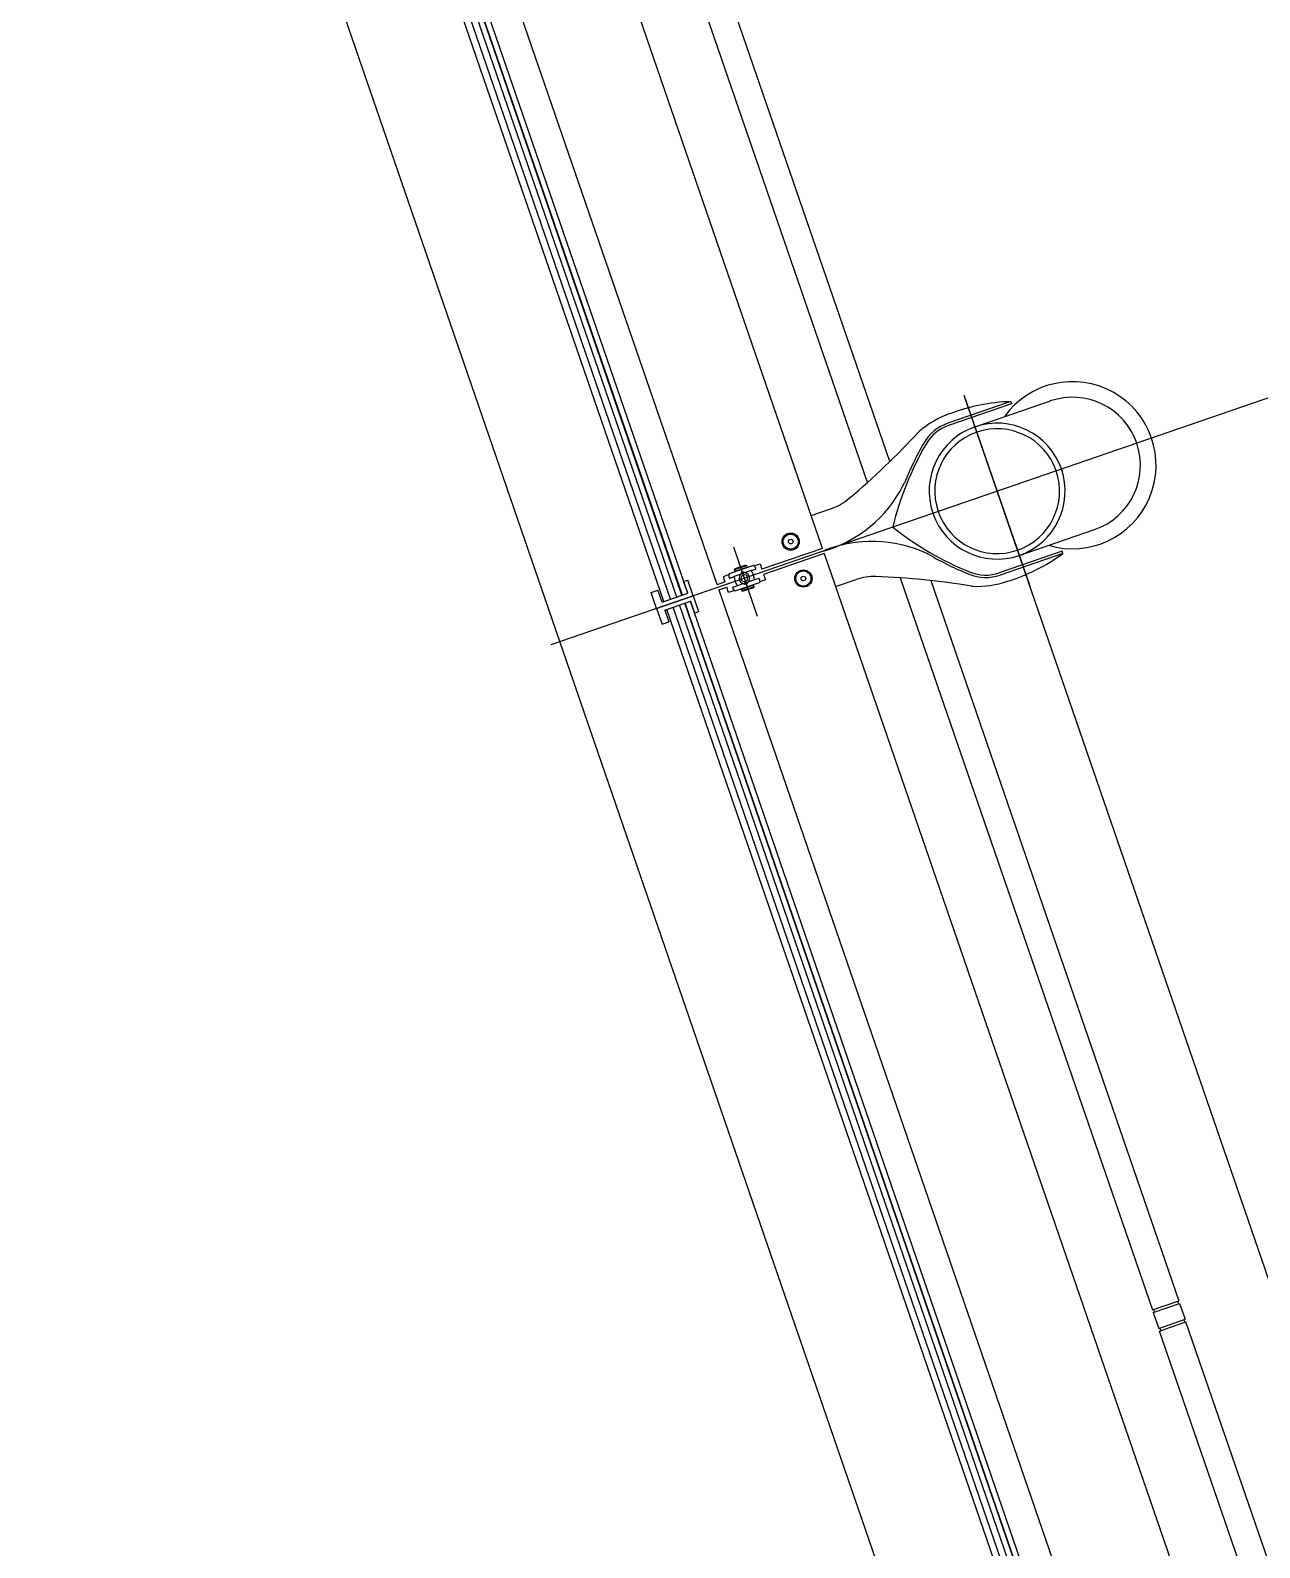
# Model space of a CAD drawing. Extents: x 809434 to 809707, y 818708 to 819364.
# Drawn here: x 809472.167 to 809474.374, y 819249.137 to 819251.86 of the extents above; entities that cross this region are included whole.
import ezdxf

# ---------------------------------------------------------------- set-up
doc = ezdxf.new("R2010")
doc.units = 0
for name, color, linetype in [('MAJ630__', 7, 'Continuous'), ('MAJ640__', 7, 'Continuous'), ('MAJ640__1', 7, 'Continuous'), ('MMH294_S', 7, 'Continuous')]:
    doc.layers.add(name, color=color, linetype=linetype)

msp = doc.modelspace()

# ---------------------------------------------------------------- linework, layer by layer
at = {"layer": 'MAJ630__'}
for p, q in [((809473.5888, 819250.9304), (809472.6544, 819253.644)), ((809473.3469, 819250.8497), (809472.4108, 819253.5681)), ((809473.3043, 819250.8351), (809472.3683, 819253.5534)), ((809475.0711, 819245.0897), (809472.167, 819253.5238)), ((809473.8627, 819251.1484), (809473.9979, 819251.195)), ((809473.9421, 819250.9177), (809474.0774, 819250.9643)), ((809473.5921, 819250.9209), (809475.5422, 819245.2573)), ((809473.3395, 819250.871), (809473.3469, 819250.8735)), ((809473.3469, 819250.8497), (809473.3395, 819250.871)), ((809473.3566, 819250.8451), (809473.3469, 819250.8735)), ((809473.2813, 819250.8509), (809473.2936, 819250.8552)), ((809473.2911, 819250.8226), (809473.2813, 819250.8509)), ((809473.2911, 819250.8226), (809473.3566, 819250.8451)), ((809473.2911, 819250.8226), (809473.3566, 819250.8451)), ((809473.301, 819250.8339), (809473.2936, 819250.8552)), ((809473.301, 819250.8339), (809473.3469, 819250.8497)), ((809473.3059, 819250.8197), (809473.3517, 819250.8355)), ((809474.3236, 819248.0132), (809473.3517, 819250.8355)), ((809473.3517, 819250.8355), (809473.3591, 819250.8142)), ((809473.3566, 819250.8451), (809473.3664, 819250.8168)), ((809473.2911, 819250.8226), (809473.3009, 819250.7942)), ((809473.3058, 819250.8197), (809473.3132, 819250.7984)), ((809474.281, 819247.9985), (809473.3093, 819250.8206)), ((809473.3591, 819250.8142), (809473.3664, 819250.8168)), ((809473.3009, 819250.7942), (809473.3132, 819250.7984))]:
    msp.add_line(p, q, dxfattribs=at)
for points in [[(809473.9267, 819251.1938), (809473.928, 819251.1898), (809473.8152, 819251.151)], [(809473.5684, 819250.9895), (809473.6053, 819251.0021)], [(809474.0205, 819250.9213), (809474.0191, 819250.9253), (809473.9063, 819250.8865)], [(809473.6124, 819250.8618), (809473.6492, 819250.8745)]]:
    msp.add_lwpolyline(points, dxfattribs=at)
for centre, radius, start, end in [((809474.0376, 819251.0796), 0.15, 253.4229, 144.5771), ((809473.9377, 819250.8547), 0.3393, 91.8607, 110.7061), ((809474.0376, 819251.0796), 0.122, 19, 109), ((809473.8746, 819251.0094), 0.1724, 109.2751, 130.3961), ((809472.7742, 819252.0457), 1.3402, 310.0784, 317.4258), ((809473.7759, 819251.1254), 0.02, 130.3961, 137.4258), ((809473.8397, 819251.0801), 0.075, 109, 149.9624), ((809473.9024, 819251.0331), 0.122, 19, 199), ((809473.9024, 819251.0331), 0.112, 19, 199), ((809474.262, 819250.8359), 0.5628, 149.9624, 166.3679), ((809474.0376, 819251.0796), 0.122, 289, 19), ((809473.9024, 819251.0331), 0.122, 199, 19), ((809473.9024, 819251.0331), 0.112, 199, 19), ((809473.5727, 819251.0967), 0.1, 289, 310.0784), ((809474.0643, 819251.4098), 0.5628, 231.6321, 248.0376), ((809473.8204, 819251.1953), 0.3393, 287.2939, 306.1393), ((809473.8819, 819250.9574), 0.075, 248.0376, 289), ((809473.6818, 819250.7799), 0.1, 87.9216, 109), ((809473.6368, 819249.5405), 1.3402, 80.5742, 87.9216), ((809473.8596, 819250.8824), 0.02, 260.5742, 267.6039), ((809473.8659, 819251.0346), 0.1724, 267.6039, 288.7249)]:
    msp.add_arc(centre, radius, start, end, dxfattribs=at)
msp.add_open_spline([(809473.4653, 819250.8997), (809473.4654, 819250.8998), (809473.4654, 819250.8998), (809473.4655, 819250.8997), (809473.4655, 819250.8997), (809473.4656, 819250.8997), (809473.4656, 819250.8997), (809473.4657, 819250.8997), (809473.4657, 819250.8996), (809473.4658, 819250.8996), (809473.4658, 819250.8996), (809473.4658, 819250.8995), (809473.4659, 819250.8995), (809473.4659, 819250.8994), (809473.466, 819250.8994), (809473.466, 819250.8993)], degree=3, dxfattribs=at)
at = {"layer": 'MAJ640__'}
for p, q in [((809473.3997, 819250.8653), (809472.4507, 819253.6214)), ((809473.3159, 819250.839), (809472.3799, 819253.5574)), ((809473.3272, 819250.8429), (809472.3912, 819253.5613)), ((809473.3367, 819250.8462), (809472.4007, 819253.5646)), ((809473.3374, 819250.8465), (809472.4014, 819253.5648)), ((809473.5888, 819250.9304), (809473.4801, 819250.8929)), ((809473.5921, 819250.9209), (809473.4833, 819250.8835)), ((809473.4611, 819250.8904), (809473.4303, 819250.8798)), ((809473.4312, 819250.8922), (809473.4529, 819250.8997)), ((809473.4318, 819250.8935), (809473.4312, 819250.8922)), ((809473.4321, 819250.8894), (809473.4312, 819250.8922)), ((809473.4516, 819250.9003), (809473.4318, 819250.8935)), ((809473.4321, 819250.8894), (809473.4539, 819250.8969)), ((809473.434, 819250.89), (809473.4344, 819250.8891)), ((809473.4516, 819250.9003), (809473.4529, 819250.8997)), ((809473.452, 819250.8962), (809473.4523, 819250.8953)), ((809473.4539, 819250.8969), (809473.4529, 819250.8997)), ((809473.4612, 819250.8904), (809473.4688, 819250.893)), ((809473.4664, 819250.8988), (809473.4768, 819250.9024)), ((809473.4768, 819250.9024), (809473.4801, 819250.8929)), ((809473.3997, 819250.8653), (809473.4139, 819250.8701)), ((809473.403, 819250.8558), (809473.4172, 819250.8607)), ((809473.4211, 819250.8832), (809473.4107, 819250.8796)), ((809473.4107, 819250.8796), (809473.4139, 819250.8701)), ((809473.4204, 819250.8512), (809473.4172, 819250.8607)), ((809473.4284, 819250.8606), (809473.436, 819250.8632)), ((809473.4319, 819250.8539), (809473.4759, 819250.869)), ((809473.4668, 819250.8738), (809473.436, 819250.8632)), ((809473.4651, 819250.8642), (809473.4434, 819250.8568)), ((809473.4661, 819250.8614), (809473.4443, 819250.8539)), ((809473.4627, 819250.8634), (809473.4631, 819250.8641)), ((809473.4629, 819250.8645), (809473.4631, 819250.8641)), ((809473.4661, 819250.8614), (809473.4651, 819250.8642)), ((809473.4655, 819250.8601), (809473.4661, 819250.8614)), ((809473.4745, 819250.8765), (809473.4669, 819250.8739)), ((809473.4866, 819250.874), (809473.4762, 819250.8704)), ((809473.4833, 819250.8835), (809473.4866, 819250.874)), ((809473.403, 819250.8558), (809475.3531, 819245.1921)), ((809473.4308, 819250.8548), (809473.4204, 819250.8512)), ((809473.4443, 819250.8539), (809473.4434, 819250.8568)), ((809473.4456, 819250.8533), (809473.4443, 819250.8539)), ((809473.4449, 819250.8584), (809473.4451, 819250.8579)), ((809473.4457, 819250.8576), (809473.4451, 819250.8579)), ((809473.4456, 819250.8533), (809473.4655, 819250.8601)), ((809474.2926, 819248.0025), (809473.3208, 819250.8249)), ((809474.3039, 819248.0064), (809473.3321, 819250.8288)), ((809474.3134, 819248.0096), (809473.3416, 819250.832)), ((809474.3141, 819248.0099), (809473.3423, 819250.8323))]:
    msp.add_line(p, q, dxfattribs=at)
for points in [[(809473.9267, 819251.1938), (809473.8139, 819251.155)], [(809474.0205, 819250.9213), (809473.9077, 819250.8825)], [(809473.4653, 819250.8997), (809473.4213, 819250.8846)]]:
    msp.add_lwpolyline(points, dxfattribs=at)
for centre, radius in [((809473.5318, 819250.9425), 0.0155), ((809473.5318, 819250.9425), 0.0135), ((809473.5318, 819250.9425), 0.0042), ((809473.5546, 819250.8763), 0.0155), ((809473.5546, 819250.8763), 0.0135), ((809473.5546, 819250.8763), 0.0042)]:
    msp.add_circle(centre, radius, dxfattribs=at)
for centre, radius, start, end in [((809473.8397, 819251.0801), 0.0792, 109, 149.9624), ((809474.262, 819250.8359), 0.567, 149.9624, 158.1041), ((809473.528, 819251.1477), 0.2307, 285.6773, 333.2312), ((809473.7173, 819251.0548), 0.02, 326.6754, 338.1041), ((809473.678, 819250.7122), 0.2307, 64.7688, 112.3227), ((809473.528, 819251.1477), 0.2307, 285.6773, 292.3227), ((809473.678, 819250.7122), 0.2307, 105.6773, 112.3227), ((809473.7699, 819250.902), 0.02, 59.8959, 71.3246), ((809474.0643, 819251.4098), 0.567, 239.8959, 248.0376), ((809473.4486, 819250.8768), 0.0095, 145.1826, 198.9999), ((809473.4486, 819250.8768), 0.0095, 198.9999, 252.8174), ((809473.4486, 819250.8768), 0.006, 19.0001, 198.9999), ((809473.4486, 819250.8768), 0.006, 198.9999, 19.0001), ((809473.4486, 819250.8768), 0.0109, 101.1265, 116.8735), ((809473.4486, 819250.8768), 0.0109, 281.1265, 296.8735), ((809473.4486, 819250.8768), 0.0095, 19.0001, 71.3051), ((809473.4486, 819250.8768), 0.0095, 326.6949, 19.0001), ((809473.8819, 819250.9574), 0.0792, 248.0376, 289)]:
    msp.add_arc(centre, radius, start, end, dxfattribs=at)
for points, degree in [([(809473.4611, 819250.8904), (809473.4611, 819250.8904), (809473.4612, 819250.8904), (809473.4612, 819250.8904)], 2), ([(809473.4611, 819250.8904), (809473.4611, 819250.8904), (809473.4612, 819250.8904), (809473.4612, 819250.8904)], 2), ([(809473.4651, 819250.8825), (809473.4647, 819250.8835), (809473.4643, 819250.8845), (809473.4634, 819250.8865), (809473.4628, 819250.8874), (809473.4621, 819250.8887), (809473.4618, 819250.8892), (809473.4615, 819250.8898), (809473.4614, 819250.89), (809473.4613, 819250.8903), (809473.4613, 819250.8904), (809473.4612, 819250.8904)], 3), ([(809473.466, 819250.8993), (809473.4664, 819250.8989), (809473.4667, 819250.8984), (809473.4674, 819250.8974), (809473.4677, 819250.8969), (809473.4682, 819250.8959), (809473.4685, 819250.8954), (809473.4689, 819250.8946), (809473.469, 819250.8943), (809473.4691, 819250.894)], 3), ([(809473.4692, 819250.8938), (809473.4692, 819250.8938), (809473.4692, 819250.8937), (809473.4692, 819250.8936), (809473.4692, 819250.8935), (809473.4692, 819250.8934), (809473.4692, 819250.8933), (809473.4691, 819250.8932), (809473.4691, 819250.8932), (809473.469, 819250.8931), (809473.4689, 819250.893), (809473.4688, 819250.893), (809473.4688, 819250.893), (809473.4688, 819250.893)], 3), ([(809473.4692, 819250.8938), (809473.4692, 819250.8938), (809473.4692, 819250.8938), (809473.4692, 819250.8939), (809473.4692, 819250.8939), (809473.4692, 819250.8939), (809473.4691, 819250.894), (809473.4691, 819250.894)], 3), ([(809473.4211, 819250.8839), (809473.4211, 819250.8839), (809473.4211, 819250.884), (809473.4211, 819250.8841), (809473.4211, 819250.8841), (809473.4211, 819250.8842), (809473.4211, 819250.8843), (809473.4211, 819250.8843), (809473.4211, 819250.8843), (809473.4212, 819250.8844), (809473.4212, 819250.8844), (809473.4212, 819250.8845), (809473.4212, 819250.8845), (809473.4213, 819250.8846), (809473.4213, 819250.8846), (809473.4213, 819250.8846)], 3), ([(809473.4219, 819250.8777), (809473.4218, 819250.878), (809473.4217, 819250.8784), (809473.4215, 819250.8792), (809473.4214, 819250.8798), (809473.4212, 819250.8809), (809473.4212, 819250.8815), (809473.4211, 819250.8827), (809473.4211, 819250.8833), (809473.4211, 819250.8839)], 3), ([(809473.4219, 819250.8777), (809473.4219, 819250.8777), (809473.4219, 819250.8777), (809473.4219, 819250.8776), (809473.4219, 819250.8776), (809473.4219, 819250.8775), (809473.4219, 819250.8775), (809473.422, 819250.8775)], 3), ([(809473.4227, 819250.8771), (809473.4227, 819250.8771), (809473.4227, 819250.8771), (809473.4227, 819250.8771), (809473.4226, 819250.8771), (809473.4226, 819250.8771), (809473.4225, 819250.8771), (809473.4224, 819250.8771), (809473.4223, 819250.8771), (809473.4222, 819250.8772), (809473.4221, 819250.8773), (809473.422, 819250.8774), (809473.422, 819250.8774), (809473.422, 819250.8775)], 3), ([(809473.4227, 819250.8771), (809473.4234, 819250.8774), (809473.424, 819250.8776), (809473.4256, 819250.8781), (809473.4265, 819250.8785), (809473.4281, 819250.879), (809473.4287, 819250.8792), (809473.4296, 819250.8795), (809473.43, 819250.8796), (809473.4303, 819250.8798)], 3), ([(809473.4227, 819250.8771), (809473.4236, 819250.8774), (809473.4245, 819250.8777), (809473.4253, 819250.8781), (809473.4266, 819250.8785), (809473.4279, 819250.8789), (809473.4292, 819250.8794), (809473.4296, 819250.8795), (809473.4299, 819250.8796), (809473.4303, 819250.8798)], 3), ([(809473.428, 819250.8598), (809473.428, 819250.8599), (809473.428, 819250.8599), (809473.428, 819250.86), (809473.428, 819250.8601), (809473.428, 819250.8602), (809473.4281, 819250.8603), (809473.4281, 819250.8604), (809473.4282, 819250.8605), (809473.4283, 819250.8605), (809473.4284, 819250.8606), (809473.4284, 819250.8606), (809473.4284, 819250.8606), (809473.4284, 819250.8606)], 3), ([(809473.4303, 819250.8798), (809473.4303, 819250.8797), (809473.4303, 819250.8797), (809473.4304, 819250.8796), (809473.4304, 819250.8794), (809473.4306, 819250.8788), (809473.4306, 819250.8784), (809473.4308, 819250.8772), (809473.4309, 819250.8761), (809473.4314, 819250.8739), (809473.4317, 819250.8727), (809473.4321, 819250.8714), (809473.4322, 819250.8713), (809473.4322, 819250.8712)], 3), ([(809473.4322, 819250.8712), (809473.4325, 819250.8701), (809473.4329, 819250.8692), (809473.4339, 819250.8672), (809473.4344, 819250.8662), (809473.4352, 819250.8649), (809473.4354, 819250.8645), (809473.4358, 819250.8638), (809473.4359, 819250.8636), (809473.436, 819250.8633), (809473.436, 819250.8633), (809473.436, 819250.8632)], 3), ([(809473.4415, 819250.8833), (809473.4415, 819250.8833), (809473.4415, 819250.8833), (809473.4415, 819250.8832), (809473.4414, 819250.8831), (809473.4413, 819250.8829), (809473.4411, 819250.8827), (809473.4409, 819250.8824), (809473.4408, 819250.8822), (809473.4407, 819250.882)], 3), ([(809473.4437, 819250.8866), (809473.4425, 819250.8849), (809473.4415, 819250.8833)], 2), ([(809473.4456, 819250.8678), (809473.4458, 819250.8677), (809473.446, 819250.8677), (809473.4464, 819250.8675), (809473.4466, 819250.8675), (809473.4468, 819250.8674), (809473.4469, 819250.8674), (809473.447, 819250.8673), (809473.447, 819250.8673), (809473.4471, 819250.8673)], 3), ([(809473.4502, 819250.8863), (809473.4485, 819250.8869), (809473.4465, 819250.8876)], 2), ([(809473.4471, 819250.8673), (809473.4488, 819250.8667), (809473.4507, 819250.8661)], 2), ([(809473.4517, 819250.8858), (809473.4515, 819250.8859), (809473.4513, 819250.8859), (809473.4509, 819250.8861), (809473.4507, 819250.8862), (809473.4504, 819250.8862), (809473.4503, 819250.8863), (809473.4502, 819250.8863), (809473.4502, 819250.8863), (809473.4502, 819250.8863)], 3), ([(809473.4536, 819250.867), (809473.4547, 819250.8688), (809473.4557, 819250.8703)], 2), ([(809473.4557, 819250.8703), (809473.4557, 819250.8703), (809473.4557, 819250.8703), (809473.4558, 819250.8704), (809473.4558, 819250.8705), (809473.456, 819250.8707), (809473.4561, 819250.8709), (809473.4563, 819250.8712), (809473.4565, 819250.8714), (809473.4566, 819250.8716)], 3), ([(809473.4669, 819250.8739), (809473.4669, 819250.8739), (809473.4669, 819250.8739), (809473.4669, 819250.874), (809473.4668, 819250.8742), (809473.4667, 819250.8748), (809473.4666, 819250.8752), (809473.4664, 819250.8765), (809473.4663, 819250.8775), (809473.4659, 819250.8797), (809473.4656, 819250.8809), (809473.4651, 819250.8822), (809473.4651, 819250.8824), (809473.4651, 819250.8825)], 3), ([(809473.4669, 819250.8739), (809473.4669, 819250.8738), (809473.4668, 819250.8738), (809473.4668, 819250.8738)], 2), ([(809473.4745, 819250.8765), (809473.4745, 819250.8765), (809473.4745, 819250.8765), (809473.4746, 819250.8765), (809473.4746, 819250.8765), (809473.4747, 819250.8765), (809473.4747, 819250.8765), (809473.4749, 819250.8765), (809473.4749, 819250.8765), (809473.4751, 819250.8764), (809473.4751, 819250.8764), (809473.4752, 819250.8762), (809473.4753, 819250.8762), (809473.4753, 819250.8761)], 3), ([(809473.4754, 819250.8759), (809473.4754, 819250.8759), (809473.4753, 819250.876), (809473.4753, 819250.876), (809473.4753, 819250.876), (809473.4753, 819250.8761), (809473.4753, 819250.8761), (809473.4753, 819250.8761)], 3), ([(809473.4754, 819250.8759), (809473.4755, 819250.8756), (809473.4755, 819250.8752), (809473.4757, 819250.8744), (809473.4759, 819250.8738), (809473.476, 819250.8727), (809473.4761, 819250.8722), (809473.4762, 819250.871), (809473.4762, 819250.8704), (809473.4762, 819250.8698)], 3), ([(809473.4762, 819250.8698), (809473.4762, 819250.8697), (809473.4762, 819250.8696), (809473.4762, 819250.8695), (809473.4762, 819250.8695), (809473.4761, 819250.8694), (809473.4761, 819250.8694), (809473.4761, 819250.8693), (809473.4761, 819250.8693), (809473.4761, 819250.8692), (809473.4761, 819250.8692), (809473.476, 819250.8691), (809473.476, 819250.8691), (809473.476, 819250.869), (809473.4759, 819250.869), (809473.4759, 819250.869)], 3), ([(809473.428, 819250.8598), (809473.428, 819250.8598), (809473.4281, 819250.8598), (809473.4281, 819250.8598), (809473.4281, 819250.8597), (809473.4281, 819250.8597), (809473.4281, 819250.8597), (809473.4281, 819250.8596)], 3), ([(809473.4312, 819250.8543), (809473.4309, 819250.8548), (809473.4305, 819250.8553), (809473.4299, 819250.8562), (809473.4296, 819250.8567), (809473.429, 819250.8577), (809473.4287, 819250.8582), (809473.4284, 819250.859), (809473.4282, 819250.8593), (809473.4281, 819250.8596)], 3), ([(809473.4319, 819250.8539), (809473.4319, 819250.8539), (809473.4319, 819250.8539), (809473.4318, 819250.8539), (809473.4317, 819250.8539), (809473.4317, 819250.8539), (809473.4316, 819250.8539), (809473.4316, 819250.854), (809473.4315, 819250.854), (809473.4315, 819250.854), (809473.4315, 819250.8541), (809473.4314, 819250.8541), (809473.4314, 819250.8541), (809473.4313, 819250.8542), (809473.4313, 819250.8542), (809473.4312, 819250.8543)], 3)]:
    msp.add_open_spline(points, degree=degree, dxfattribs=at)
at = {"layer": 'MAJ640__1'}
for p, q in [((809476.1713, 819251.8143), (809473.1012, 819250.7572)), ((809476.1713, 819251.8143), (809473.1012, 819250.7572)), ((809473.8429, 819251.206), (809473.9603, 819250.8651)), ((809473.962, 819250.8601), (809473.8446, 819251.201)), ((809475.8558, 819245.36), (809473.9024, 819251.0331)), ((809473.4723, 819250.8081), (809473.4295, 819250.9324)), ((809473.4723, 819250.8081), (809473.4295, 819250.9324)), ((809473.4723, 819250.8081), (809473.4295, 819250.9324))]:
    msp.add_line(p, q, dxfattribs=at)
at = {"layer": 'MMH294_S'}
for p, q in [((809473.6697, 819251.0486), (809473.2173, 819252.3624)), ((809473.7097, 819251.086), (809473.2646, 819252.3787)), ((809473.7286, 819250.8776), (809474.181, 819249.5637)), ((809473.7832, 819250.8727), (809474.2283, 819249.58)), ((809474.181, 819249.5637), (809474.2283, 819249.58)), ((809474.1826, 819249.559), (809474.2299, 819249.5753)), ((809474.1826, 819249.559), (809474.1924, 819249.5306)), ((809474.1829, 819249.5644), (809474.1845, 819249.5596)), ((809474.2264, 819249.5793), (809474.228, 819249.5746)), ((809474.2299, 819249.5753), (809474.2397, 819249.5469)), ((809474.1924, 819249.5306), (809474.2397, 819249.5469)), ((809474.194, 819249.5259), (809474.2137, 819249.5327)), ((809474.1943, 819249.5313), (809474.1959, 819249.5265)), ((809474.2137, 819249.5327), (809474.2413, 819249.5422)), ((809474.2378, 819249.5462), (809474.2394, 819249.5415)), ((809474.7036, 819248.1995), (809474.2413, 819249.5422)), ((809474.6563, 819248.1833), (809474.194, 819249.5259))]:
    msp.add_line(p, q, dxfattribs=at)

doc.saveas('drawing.dxf')
